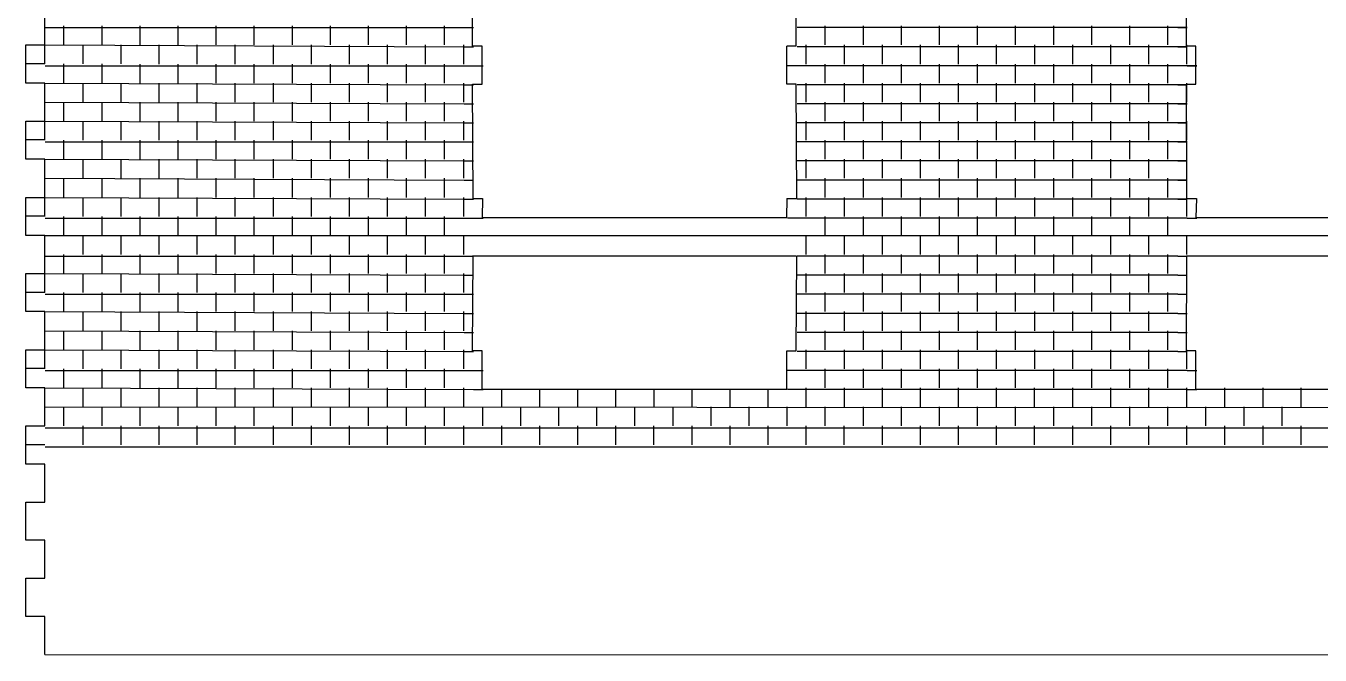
# Model space of a CAD drawing. Extents: x 38 to 304, y 35 to 202.
# Drawn here: x 54 to 122, y 34.6 to 67.6 of the extents above; entities that cross this region are included whole.
import ezdxf

# ---------------------------------------------------------------- set-up
doc = ezdxf.new("R2010")
doc.units = 0
doc.header["$MEASUREMENT"] = 0
doc.layers.add('OHNE_NAMEN', color=5, linetype='CONTINUOUS')

msp = doc.modelspace()

# ---------------------------------------------------------------- linework, layer by layer
at = {"layer": 'OHNE_NAMEN', "color": 1, "linetype": 'CONTINUOUS'}
for p, q in [((77.4513, 66.5251), (77.4513, 73.5252)), ((94.4517, 66.5251), (94.4517, 73.5252)), ((114.9512, 66.5251), (114.9512, 73.5252)), ((77.0001, 67.5001), (77.5, 67.5001)), ((95.0002, 67.5001), (94.5003, 67.5001)), ((114.5, 67.5001), (114.9999, 67.5001)), ((77.0001, 66.5), (77.5, 66.5)), ((77.9515, 66.5251), (77.4517, 66.5251)), ((77.9515, 64.5252), (77.9515, 66.5251)), ((94.4517, 66.5251), (93.9518, 66.5251)), ((93.9518, 64.5252), (93.9518, 66.5251)), ((95.0002, 66.5), (94.5003, 66.5)), ((114.5, 66.5), (114.9999, 66.5)), ((115.4518, 66.5251), (114.9519, 66.5251)), ((115.4515, 64.5252), (115.4515, 66.5251)), ((77.5, 65.4999), (77.9999, 65.4999)), ((94.5003, 65.4999), (94.0005, 65.4999)), ((114.9999, 65.4999), (115.5001, 65.4999)), ((77.0001, 64.5001), (77.5, 64.5001)), ((77.4778, 58.5251), (77.4513, 64.5252)), ((77.4513, 64.5252), (77.9515, 64.5252)), ((94.4517, 64.5252), (93.9518, 64.5252)), ((94.4778, 58.5251), (94.4517, 64.5252)), ((95.0002, 64.5001), (94.5003, 64.5001)), ((114.5, 64.5001), (114.9999, 64.5001)), ((114.9777, 58.5251), (114.9512, 64.5252)), ((114.9512, 64.5252), (115.4515, 64.5252)), ((77.0001, 63.5), (77.5, 63.5)), ((95.0002, 63.5), (94.5003, 63.5)), ((114.5, 63.5), (114.9999, 63.5)), ((77.0001, 62.4999), (77.5, 62.4999)), ((95.0002, 62.4999), (94.5003, 62.4999)), ((114.5, 62.4999), (114.9999, 62.4999)), ((77.0001, 61.5001), (77.5, 61.5001)), ((95.0002, 61.5001), (94.5003, 61.5001)), ((114.5, 61.5001), (114.9999, 61.5001)), ((77.0001, 60.5), (77.5, 60.5)), ((95.0002, 60.5), (94.5003, 60.5)), ((114.5, 60.5), (114.9999, 60.5)), ((77.0001, 59.4999), (77.5, 59.4999)), ((95.0002, 59.4999), (94.5003, 59.4999)), ((114.5, 59.4999), (114.9999, 59.4999)), ((77.0001, 58.5001), (77.5, 58.5001)), ((77.4778, 58.5251), (77.9776, 58.5251)), ((77.9776, 58.5251), (77.9515, 57.5253)), ((93.9514, 58.5251), (94.4778, 58.5251)), ((93.9514, 57.5253), (93.9779, 58.5251)), ((95.0002, 58.5001), (94.5003, 58.5001)), ((114.5, 58.5001), (114.9999, 58.5001)), ((114.9777, 58.5251), (115.4776, 58.5251)), ((115.4776, 58.5251), (115.4515, 57.5253)), ((77.5, 57.5), (78.0002, 57.5)), ((77.9515, 57.5253), (93.9514, 57.5253)), ((94.5003, 57.5), (94.0005, 57.5)), ((114.9999, 57.5), (115.5001, 57.5)), ((115.4515, 57.5253), (131.4513, 57.5253)), ((77.0001, 55.5001), (77.5, 55.5001)), ((77.4513, 55.5251), (94.4513, 55.5251)), ((77.4513, 50.5252), (77.4778, 55.5251)), ((94.4513, 50.5252), (94.4778, 55.5251)), ((95.0002, 55.5001), (94.5003, 55.5001)), ((114.5, 55.5001), (114.9999, 55.5001)), ((114.9512, 55.5251), (131.9512, 55.5251)), ((114.9512, 50.5252), (114.9777, 55.5251)), ((77.0001, 54.4999), (77.5, 54.4999)), ((95.0002, 54.4999), (94.5003, 54.4999)), ((114.5, 54.4999), (114.9999, 54.4999)), ((77.0001, 53.4998), (77.5, 53.4998)), ((95.0002, 53.4998), (94.5003, 53.4998)), ((114.5, 53.5002), (114.9999, 53.5002)), ((77.0001, 52.5), (77.5, 52.5)), ((95.0002, 52.5), (94.5003, 52.5)), ((114.5, 52.5), (114.9999, 52.5)), ((77.0001, 51.4999), (77.5, 51.4999)), ((95.0002, 51.4999), (94.5003, 51.4999)), ((114.5, 51.4999), (114.9999, 51.4999)), ((77.0001, 50.4998), (77.5, 50.4998)), ((77.9515, 50.5252), (77.4513, 50.5252)), ((77.9515, 48.5249), (77.9515, 50.5252)), ((93.9514, 48.5249), (93.9514, 50.5252)), ((93.9514, 50.5252), (94.4513, 50.5252)), ((95.0002, 50.4998), (94.5003, 50.4998)), ((114.5, 50.5001), (115.0003, 50.5001)), ((115.4515, 50.5252), (114.9512, 50.5252)), ((115.4515, 48.5249), (115.4515, 50.5252)), ((77.5, 49.5), (78.0002, 49.5)), ((94.5003, 49.5), (94.0001, 49.5)), ((114.9999, 49.5), (115.5001, 49.5)), ((77.5, 48.4999), (78.0002, 48.4999)), ((77.9515, 48.5249), (93.9514, 48.5249)), ((78.9809, 48.0914), (78.9809, 48.4914)), ((80.9812, 48.0914), (80.9812, 48.4914)), ((82.9811, 48.0914), (82.9811, 48.4914)), ((84.981, 48.0914), (84.981, 48.4914)), ((86.9809, 48.0914), (86.9809, 48.4914)), ((88.9811, 48.0914), (88.9811, 48.4914)), ((90.981, 48.0914), (90.981, 48.4914)), ((92.9809, 48.0914), (92.9809, 48.4914)), ((94.4996, 48.4999), (93.9997, 48.4999)), ((114.9999, 48.4999), (115.5001, 48.4999)), ((115.4515, 48.5249), (131.4513, 48.5249)), ((116.9811, 48.0914), (116.9811, 48.4914)), ((118.9814, 48.0914), (118.9814, 48.4914)), ((120.9813, 48.0914), (120.9813, 48.4914))]:
    msp.add_line(p, q, dxfattribs=at)
at = {"layer": 'OHNE_NAMEN', "color": 5, "linetype": 'CONTINUOUS'}
for p, q in [((54.9808, 66.5914), (54.9808, 68.5913)), ((53.9806, 64.5915), (53.9806, 66.5914)), ((53.9806, 66.5914), (54.9808, 66.5914)), ((53.9792, 65.6212), (54.9794, 65.6212)), ((54.9808, 64.5915), (53.9806, 64.5915)), ((54.9808, 62.5916), (54.9808, 64.5915)), ((53.9806, 60.5917), (53.9806, 62.5919)), ((53.9806, 62.5919), (54.9808, 62.5919)), ((53.9792, 61.6215), (54.9794, 61.6215)), ((54.9808, 60.5917), (53.9806, 60.5917)), ((54.9808, 58.5915), (54.9808, 60.5917)), ((53.9806, 56.5916), (53.9806, 58.5918)), ((53.9806, 58.5918), (54.9808, 58.5918)), ((53.9792, 57.6213), (54.9794, 57.6213)), ((54.9808, 56.5916), (53.9806, 56.5916)), ((54.9808, 54.5917), (54.9808, 56.5916)), ((53.9806, 52.5918), (53.9806, 54.5917)), ((53.9806, 54.5917), (54.9808, 54.5917)), ((53.9792, 53.6212), (54.9794, 53.6212)), ((54.9808, 52.5918), (53.9806, 52.5918)), ((54.9808, 50.5915), (54.9808, 52.5918)), ((53.9806, 48.5916), (53.9806, 50.5915)), ((53.9806, 50.5915), (54.9808, 50.5915)), ((53.9792, 49.6214), (54.9794, 49.6214)), ((54.9808, 48.5916), (53.9806, 48.5916)), ((54.9808, 46.5917), (54.9808, 48.5916)), ((53.9806, 44.5915), (53.9806, 46.5917)), ((53.9806, 46.5917), (54.9808, 46.5917)), ((53.9792, 45.6212), (54.9794, 45.6212)), ((54.9808, 44.5915), (53.9806, 44.5915)), ((54.9808, 42.5916), (54.9808, 44.5915)), ((53.9806, 40.5917), (53.9806, 42.5916)), ((53.9806, 42.5916), (54.9808, 42.5916)), ((54.9808, 40.5917), (53.9806, 40.5917)), ((54.9808, 38.5918), (54.9808, 40.5917)), ((53.9806, 36.5915), (53.9806, 38.5918)), ((53.9806, 38.5918), (54.9808, 38.5918)), ((54.9808, 36.5915), (53.9806, 36.5915)), ((54.9808, 34.5916), (54.9808, 36.5915)), ((54.9808, 34.5916), (302.9807, 34.5609))]:
    msp.add_line(p, q, dxfattribs=at)
at = {"layer": 'OHNE_NAMEN', "color": 7, "linetype": 'CONTINUOUS'}
for p, q in [((55.0002, 67.5001), (77.0001, 67.5001)), ((55.9805, 66.5914), (55.9805, 67.5915)), ((57.9808, 66.5914), (57.9808, 67.5915)), ((59.981, 66.5914), (59.981, 67.5912)), ((61.9809, 66.5914), (61.9809, 67.5912)), ((63.9808, 66.5914), (63.9808, 67.5912)), ((65.9811, 66.5914), (65.9811, 67.5912)), ((67.981, 66.5914), (67.981, 67.5912)), ((69.9809, 66.5914), (69.9809, 67.5912)), ((71.9808, 66.5914), (71.9808, 67.5912)), ((73.9807, 66.5914), (73.9807, 67.5912)), ((75.9809, 66.5914), (75.9809, 67.5912)), ((114.9999, 67.5001), (94.9999, 67.5001)), ((95.981, 66.5914), (95.981, 67.5912)), ((97.9816, 66.5914), (97.9816, 67.5912)), ((99.9815, 66.5914), (99.9815, 67.5912)), ((101.9814, 66.5914), (101.9814, 67.5912)), ((103.9816, 66.5914), (103.9816, 67.5912)), ((105.9815, 66.5914), (105.9815, 67.5912)), ((107.9814, 66.5914), (107.9814, 67.5912)), ((109.9813, 66.5914), (109.9813, 67.5912)), ((111.9815, 66.5914), (111.9815, 67.5912)), ((113.9814, 66.5914), (113.9814, 67.5912)), ((54.9808, 66.5914), (77.0001, 66.5)), ((54.9808, 65.5916), (54.9808, 66.5914)), ((56.9807, 65.5916), (56.9807, 66.5914)), ((58.9806, 65.5916), (58.9806, 66.5914)), ((60.9812, 65.5913), (60.9812, 66.591)), ((62.9811, 65.5913), (62.9811, 66.591)), ((64.981, 65.5913), (64.981, 66.591)), ((66.9809, 65.5913), (66.9809, 66.591)), ((68.9811, 65.5913), (68.9811, 66.591)), ((70.981, 65.5913), (70.981, 66.591)), ((72.9809, 65.5913), (72.9809, 66.591)), ((74.9808, 65.5913), (74.9808, 66.591)), ((76.9811, 65.5913), (76.9811, 66.591)), ((94.9815, 65.5913), (94.9815, 66.591)), ((114.9999, 66.5), (94.9999, 66.5)), ((96.9814, 65.5913), (96.9814, 66.591)), ((98.9813, 65.5913), (98.9813, 66.591)), ((100.9812, 65.5913), (100.9812, 66.591)), ((102.9815, 65.5913), (102.9815, 66.591)), ((104.9814, 65.5913), (104.9814, 66.591)), ((106.9813, 65.5913), (106.9813, 66.591)), ((108.9815, 65.5913), (108.9815, 66.591)), ((110.9814, 65.5913), (110.9814, 66.591)), ((112.9813, 65.5913), (112.9813, 66.591)), ((114.9812, 65.5913), (114.9812, 66.591)), ((55.0002, 65.4999), (77.5, 65.4999)), ((55.9805, 64.5915), (55.9805, 65.5916)), ((57.9808, 64.5915), (57.9808, 65.5916)), ((59.981, 64.5915), (59.981, 65.5913)), ((61.9809, 64.5915), (61.9809, 65.5913)), ((63.9808, 64.5915), (63.9808, 65.5913)), ((65.9811, 64.5915), (65.9811, 65.5913)), ((67.981, 64.5915), (67.981, 65.5913)), ((69.9809, 64.5915), (69.9809, 65.5913)), ((71.9808, 64.5915), (71.9808, 65.5913)), ((73.9807, 64.5915), (73.9807, 65.5913)), ((75.9809, 64.5915), (75.9809, 65.5913)), ((115.4998, 65.4999), (94.022, 65.4999)), ((95.981, 64.5915), (95.981, 65.5913)), ((97.9816, 64.5915), (97.9816, 65.5913)), ((99.9815, 64.5915), (99.9815, 65.5913)), ((101.9814, 64.5915), (101.9814, 65.5913)), ((103.9816, 64.5915), (103.9816, 65.5913)), ((105.9815, 64.5915), (105.9815, 65.5913)), ((107.9814, 64.5915), (107.9814, 65.5913)), ((109.9813, 64.5915), (109.9813, 65.5913)), ((111.9815, 64.5915), (111.9815, 65.5913)), ((113.9814, 64.5915), (113.9814, 65.5913)), ((54.9808, 64.5915), (77.0001, 64.5001)), ((56.9807, 63.5914), (56.9807, 64.5915)), ((58.9806, 63.5914), (58.9806, 64.5915)), ((60.9812, 63.5914), (60.9812, 64.5911)), ((62.9811, 63.5914), (62.9811, 64.5911)), ((64.981, 63.5914), (64.981, 64.5911)), ((66.9809, 63.5914), (66.9809, 64.5911)), ((68.9811, 63.5914), (68.9811, 64.5911)), ((70.981, 63.5914), (70.981, 64.5911)), ((72.9809, 63.5914), (72.9809, 64.5911)), ((74.9808, 63.5914), (74.9808, 64.5911)), ((76.9811, 63.5914), (76.9811, 64.5911)), ((94.9815, 63.5914), (94.9815, 64.5911)), ((114.9999, 64.5001), (94.9999, 64.5001)), ((96.9814, 63.5914), (96.9814, 64.5911)), ((98.9813, 63.5914), (98.9813, 64.5911)), ((100.9812, 63.5914), (100.9812, 64.5911)), ((102.9815, 63.5914), (102.9815, 64.5911)), ((104.9814, 63.5914), (104.9814, 64.5911)), ((106.9813, 63.5914), (106.9813, 64.5911)), ((108.9815, 63.5914), (108.9815, 64.5911)), ((110.9814, 63.5914), (110.9814, 64.5911)), ((112.9813, 63.5914), (112.9813, 64.5911)), ((114.9812, 63.5914), (114.9812, 64.5911)), ((54.9808, 63.5914), (77.0001, 63.5)), ((55.9805, 62.5916), (55.9805, 63.5914)), ((57.9808, 62.5916), (57.9808, 63.5914)), ((59.981, 62.5912), (59.981, 63.591)), ((61.9809, 62.5912), (61.9809, 63.591)), ((63.9808, 62.5912), (63.9808, 63.591)), ((65.9811, 62.5916), (65.9811, 63.5914)), ((67.981, 62.5912), (67.981, 63.591)), ((69.9809, 62.5912), (69.9809, 63.591)), ((71.9808, 62.5916), (71.9808, 63.5914)), ((73.9807, 62.5916), (73.9807, 63.5914)), ((75.9809, 62.5916), (75.9809, 63.5914)), ((114.9999, 63.5), (94.9999, 63.5)), ((95.981, 62.5916), (95.981, 63.5914)), ((97.9816, 62.5916), (97.9816, 63.5914)), ((99.9815, 62.5916), (99.9815, 63.5914)), ((101.9814, 62.5916), (101.9814, 63.5914)), ((103.9816, 62.5916), (103.9816, 63.5914)), ((105.9815, 62.5916), (105.9815, 63.5914)), ((107.9814, 62.5916), (107.9814, 63.5914)), ((109.9813, 62.5916), (109.9813, 63.5914)), ((111.9815, 62.5916), (111.9815, 63.5914)), ((113.9814, 62.5916), (113.9814, 63.5914)), ((54.9808, 62.5916), (77.0001, 62.4999)), ((54.9808, 61.5915), (54.9808, 62.5916)), ((56.9807, 61.5915), (56.9807, 62.5916)), ((58.9806, 61.5915), (58.9806, 62.5916)), ((60.9812, 61.5915), (60.9812, 62.5912)), ((62.9811, 61.5915), (62.9811, 62.5912)), ((64.981, 61.5915), (64.981, 62.5912)), ((66.9809, 61.5915), (66.9809, 62.5912)), ((68.9811, 61.5915), (68.9811, 62.5912)), ((70.981, 61.5915), (70.981, 62.5912)), ((72.9809, 61.5915), (72.9809, 62.5912)), ((74.9808, 61.5915), (74.9808, 62.5912)), ((76.9811, 61.5915), (76.9811, 62.5912)), ((94.9815, 61.5915), (94.9815, 62.5912)), ((96.9814, 61.5915), (96.9814, 62.5912)), ((98.9813, 61.5915), (98.9813, 62.5912)), ((100.9812, 61.5915), (100.9812, 62.5912)), ((102.9815, 61.5915), (102.9815, 62.5912)), ((104.9814, 61.5915), (104.9814, 62.5912)), ((106.9813, 61.5915), (106.9813, 62.5912)), ((108.9815, 61.5915), (108.9815, 62.5912)), ((110.9814, 61.5915), (110.9814, 62.5912)), ((112.9813, 61.5915), (112.9813, 62.5912)), ((114.9812, 61.5915), (114.9812, 62.5912)), ((114.9999, 62.5002), (94.9999, 62.4999)), ((55.0002, 61.5001), (77.0001, 61.5001)), ((55.9805, 60.5917), (55.9805, 61.5915)), ((57.9808, 60.5917), (57.9808, 61.5915)), ((59.981, 60.5913), (59.981, 61.5911)), ((61.9809, 60.5913), (61.9809, 61.5911)), ((63.9808, 60.5913), (63.9808, 61.5911)), ((65.9811, 60.5913), (65.9811, 61.5911)), ((67.981, 60.5913), (67.981, 61.5911)), ((69.9809, 60.5913), (69.9809, 61.5911)), ((71.9808, 60.5913), (71.9808, 61.5911)), ((73.9807, 60.5913), (73.9807, 61.5911)), ((75.9809, 60.5913), (75.9809, 61.5911)), ((114.9999, 61.5001), (94.9999, 61.5001)), ((95.981, 60.5913), (95.981, 61.5911)), ((97.9816, 60.5913), (97.9816, 61.5911)), ((99.9815, 60.5913), (99.9815, 61.5911)), ((101.9814, 60.5913), (101.9814, 61.5911)), ((103.9816, 60.5913), (103.9816, 61.5911)), ((105.9815, 60.5913), (105.9815, 61.5911)), ((107.9814, 60.5913), (107.9814, 61.5911)), ((109.9813, 60.5913), (109.9813, 61.5911)), ((111.9815, 60.5913), (111.9815, 61.5911)), ((113.9814, 60.5913), (113.9814, 61.5911)), ((54.9808, 60.5917), (77.0001, 60.5)), ((56.9807, 59.5916), (56.9807, 60.5917)), ((58.9806, 59.5916), (58.9806, 60.5917)), ((60.9812, 59.5916), (60.9812, 60.591)), ((62.9811, 59.5916), (62.9811, 60.591)), ((64.981, 59.5916), (64.981, 60.5913)), ((66.9809, 59.5916), (66.9809, 60.5913)), ((68.9811, 59.5916), (68.9811, 60.5913)), ((70.981, 59.5916), (70.981, 60.5913)), ((72.9809, 59.5916), (72.9809, 60.5913)), ((74.9808, 59.5916), (74.9808, 60.5913)), ((76.9811, 59.5916), (76.9811, 60.5913)), ((94.9815, 59.5916), (94.9815, 60.5913)), ((96.9814, 59.5916), (96.9814, 60.5913)), ((98.9813, 59.5916), (98.9813, 60.5913)), ((100.9812, 59.5916), (100.9812, 60.5913)), ((102.9815, 59.5916), (102.9815, 60.5913)), ((104.9814, 59.5916), (104.9814, 60.5913)), ((106.9813, 59.5916), (106.9813, 60.5913)), ((108.9815, 59.5916), (108.9815, 60.5913)), ((110.9814, 59.5916), (110.9814, 60.5913)), ((112.9813, 59.5916), (112.9813, 60.5913)), ((114.9812, 59.5916), (114.9812, 60.5913)), ((114.9999, 60.5), (94.9999, 60.5)), ((54.9808, 59.5916), (77.0001, 59.4999)), ((55.9805, 58.5915), (55.9805, 59.5916)), ((57.9808, 58.5915), (57.9808, 59.5916)), ((59.981, 58.5915), (59.981, 59.5912)), ((61.9809, 58.5915), (61.9809, 59.5912)), ((63.9808, 58.5915), (63.9808, 59.5912)), ((65.9811, 58.5915), (65.9811, 59.5912)), ((67.981, 58.5915), (67.981, 59.5912)), ((69.9809, 58.5915), (69.9809, 59.5912)), ((71.9808, 58.5915), (71.9808, 59.5912)), ((73.9807, 58.5915), (73.9807, 59.5912)), ((75.9809, 58.5915), (75.9809, 59.5912)), ((114.9999, 59.5002), (94.9999, 59.4999)), ((95.981, 58.5915), (95.981, 59.5912)), ((97.9816, 58.5915), (97.9816, 59.5912)), ((99.9815, 58.5915), (99.9815, 59.5912)), ((101.9814, 58.5915), (101.9814, 59.5912)), ((103.9816, 58.5915), (103.9816, 59.5912)), ((105.9815, 58.5915), (105.9815, 59.5912)), ((107.9814, 58.5915), (107.9814, 59.5912)), ((109.9813, 58.5915), (109.9813, 59.5912)), ((111.9815, 58.5915), (111.9815, 59.5912)), ((113.9814, 58.5915), (113.9814, 59.5912)), ((54.9808, 58.5915), (77.0001, 58.5001)), ((54.9808, 57.5917), (54.9808, 58.5915)), ((56.9807, 57.5917), (56.9807, 58.5915)), ((58.9806, 57.5917), (58.9806, 58.5915)), ((60.9812, 57.5913), (60.9812, 58.5911)), ((62.9811, 57.5913), (62.9811, 58.5911)), ((64.981, 57.5913), (64.981, 58.5911)), ((66.9809, 57.5913), (66.9809, 58.5911)), ((68.9811, 57.5913), (68.9811, 58.5911)), ((70.981, 57.5913), (70.981, 58.5911)), ((72.9809, 57.5913), (72.9809, 58.5911)), ((74.9808, 57.5913), (74.9808, 58.5911)), ((76.9811, 57.5913), (76.9811, 58.5911)), ((94.9815, 57.5913), (94.9815, 58.5911)), ((114.9999, 58.5001), (94.9999, 58.5001)), ((96.9814, 57.5913), (96.9814, 58.5911)), ((98.9813, 57.5913), (98.9813, 58.5911)), ((100.9812, 57.5913), (100.9812, 58.5911)), ((102.9815, 57.5913), (102.9815, 58.5911)), ((104.9814, 57.5913), (104.9814, 58.5911)), ((106.9813, 57.5913), (106.9813, 58.5911)), ((108.9815, 57.5913), (108.9815, 58.5911)), ((110.9814, 57.5913), (110.9814, 58.5911)), ((112.9813, 57.5913), (112.9813, 58.5911)), ((114.9812, 57.5913), (114.9812, 58.5911)), ((55.0002, 57.5), (77.5, 57.5)), ((55.9805, 56.5916), (55.9805, 57.5917)), ((57.9808, 56.5916), (57.9808, 57.5917)), ((59.981, 56.5916), (59.981, 57.5913)), ((61.9809, 56.5916), (61.9809, 57.5913)), ((63.9808, 56.5916), (63.9808, 57.5913)), ((65.9811, 56.5916), (65.9811, 57.5913)), ((67.981, 56.5916), (67.981, 57.5913)), ((69.9809, 56.5916), (69.9809, 57.5913)), ((71.9808, 56.5916), (71.9808, 57.5913)), ((73.9807, 56.5916), (73.9807, 57.5913)), ((75.9809, 56.5916), (75.9809, 57.5913)), ((114.9999, 57.5), (94.5, 57.5)), ((95.981, 56.5916), (95.981, 57.5913)), ((97.9816, 56.5916), (97.9816, 57.5913)), ((99.9815, 56.5916), (99.9815, 57.5913)), ((101.9814, 56.5916), (101.9814, 57.5913)), ((103.9816, 56.5916), (103.9816, 57.5913)), ((105.9815, 56.5916), (105.9815, 57.5913)), ((107.9814, 56.5916), (107.9814, 57.5913)), ((109.9813, 56.5916), (109.9813, 57.5913)), ((111.9815, 56.5916), (111.9815, 57.5913)), ((113.9814, 56.5916), (113.9814, 57.5913)), ((54.9808, 56.5916), (302.9807, 56.5916)), ((56.9807, 55.5918), (56.9807, 56.5916)), ((58.9806, 55.5918), (58.9806, 56.5916)), ((60.9812, 55.5914), (60.9812, 56.5912)), ((62.9811, 55.5914), (62.9811, 56.5912)), ((64.981, 55.5914), (64.981, 56.5912)), ((66.9809, 55.5914), (66.9809, 56.5912)), ((68.9811, 55.5914), (68.9811, 56.5912)), ((70.981, 55.5914), (70.981, 56.5912)), ((72.9809, 55.5914), (72.9809, 56.5912)), ((74.9808, 55.5914), (74.9808, 56.5912)), ((76.9811, 55.5914), (76.9811, 56.5912)), ((94.9815, 55.5914), (94.9815, 56.5912)), ((96.9814, 55.5914), (96.9814, 56.5912)), ((98.9813, 55.5914), (98.9813, 56.5912)), ((100.9812, 55.5914), (100.9812, 56.5912)), ((102.9815, 55.5914), (102.9815, 56.5912)), ((104.9814, 55.5914), (104.9814, 56.5912)), ((106.9813, 55.5914), (106.9813, 56.5912)), ((108.9815, 55.5914), (108.9815, 56.5912)), ((110.9814, 55.5914), (110.9814, 56.5912)), ((112.9813, 55.5914), (112.9813, 56.5912)), ((114.9812, 55.5914), (114.9812, 56.5912)), ((55.0002, 55.5001), (77.0001, 55.5001)), ((55.9805, 54.5917), (55.9805, 55.5918)), ((57.9808, 54.5917), (57.9808, 55.5918)), ((59.981, 54.5913), (59.981, 55.5911)), ((61.9809, 54.5913), (61.9809, 55.5911)), ((63.9812, 54.5913), (63.9812, 55.5911)), ((65.9811, 54.5913), (65.9811, 55.5911)), ((67.981, 54.5913), (67.981, 55.5911)), ((69.9809, 54.5913), (69.9809, 55.5911)), ((71.9808, 54.5913), (71.9808, 55.5911)), ((73.9807, 54.5913), (73.9807, 55.5911)), ((75.9809, 54.5913), (75.9809, 55.5911)), ((114.5, 55.5001), (94.9999, 55.5001)), ((95.9813, 54.5913), (95.9813, 55.5911)), ((97.9816, 54.5913), (97.9816, 55.5911)), ((99.9815, 54.5913), (99.9815, 55.5911)), ((101.9814, 54.5913), (101.9814, 55.5911)), ((103.9812, 54.5913), (103.9812, 55.5911)), ((105.9815, 54.5913), (105.9815, 55.5911)), ((107.9814, 54.5913), (107.9814, 55.5911)), ((109.9813, 54.5913), (109.9813, 55.5911)), ((111.9815, 54.5913), (111.9815, 55.5911)), ((113.9814, 54.5913), (113.9814, 55.5911)), ((54.9808, 54.5917), (77.0001, 54.4999)), ((54.9808, 53.5915), (54.9808, 54.5917)), ((56.9807, 53.5915), (56.9807, 54.5917)), ((58.9806, 53.5915), (58.9806, 54.5917)), ((60.9812, 53.5915), (60.9812, 54.5913)), ((62.9811, 53.5915), (62.9811, 54.5913)), ((64.981, 53.5915), (64.981, 54.5913)), ((66.9809, 53.5915), (66.9809, 54.5913)), ((68.9811, 53.5915), (68.9811, 54.5913)), ((70.981, 53.5915), (70.981, 54.5913)), ((72.9809, 53.5915), (72.9809, 54.5913)), ((74.9808, 53.5915), (74.9808, 54.5913)), ((76.9811, 53.5915), (76.9811, 54.5913)), ((94.9812, 53.5915), (94.9812, 54.5913)), ((114.5, 54.4999), (94.9999, 54.4999)), ((96.9814, 53.5915), (96.9814, 54.5913)), ((98.9813, 53.5915), (98.9813, 54.5913)), ((100.9812, 53.5915), (100.9812, 54.5913)), ((102.9815, 53.5915), (102.9815, 54.5913)), ((104.9814, 53.5915), (104.9814, 54.5913)), ((106.9813, 53.5915), (106.9813, 54.5913)), ((108.9815, 53.5915), (108.9815, 54.5913)), ((110.9814, 53.5915), (110.9814, 54.5913)), ((112.9813, 53.5915), (112.9813, 54.5913)), ((55.0002, 53.5002), (77.0001, 53.5002)), ((55.9805, 52.5918), (55.9805, 53.5915)), ((57.9808, 52.5918), (57.9808, 53.5915)), ((59.981, 52.5914), (59.981, 53.5912)), ((61.9809, 52.5914), (61.9809, 53.5912)), ((63.9812, 52.5914), (63.9812, 53.5912)), ((65.9811, 52.5914), (65.9811, 53.5912)), ((67.981, 52.5914), (67.981, 53.5912)), ((69.9809, 52.5914), (69.9809, 53.5912)), ((71.9808, 52.5914), (71.9808, 53.5912)), ((73.9807, 52.5914), (73.9807, 53.5912)), ((75.9809, 52.5914), (75.9809, 53.5912)), ((114.5, 53.5002), (94.9999, 53.5002)), ((95.9813, 52.5914), (95.9813, 53.5912)), ((97.9812, 52.5914), (97.9812, 53.5912)), ((99.9811, 52.5914), (99.9811, 53.5912)), ((101.9814, 52.5914), (101.9814, 53.5912)), ((103.9812, 52.5914), (103.9812, 53.5912)), ((105.9811, 52.5914), (105.9811, 53.5912)), ((107.9814, 52.5914), (107.9814, 53.5912)), ((109.9813, 52.5914), (109.9813, 53.5912)), ((111.9812, 52.5914), (111.9812, 53.5912)), ((113.9814, 52.5914), (113.9814, 53.5912)), ((54.9808, 52.5918), (77.0001, 52.5)), ((56.9807, 51.5916), (56.9807, 52.5918)), ((58.9806, 51.5916), (58.9806, 52.5918)), ((60.9812, 51.5913), (60.9812, 52.5911)), ((62.9811, 51.5913), (62.9811, 52.5911)), ((64.981, 51.5913), (64.981, 52.5911)), ((66.9809, 51.5913), (66.9809, 52.5911)), ((68.9811, 51.5913), (68.9811, 52.5911)), ((70.981, 51.5913), (70.981, 52.5911)), ((72.9809, 51.5913), (72.9809, 52.5911)), ((74.9808, 51.5913), (74.9808, 52.5911)), ((76.9811, 51.5913), (76.9811, 52.5911)), ((94.9812, 51.5913), (94.9812, 52.5911)), ((114.5, 52.5), (94.9999, 52.5)), ((96.9811, 51.5913), (96.9811, 52.5911)), ((98.9813, 51.5913), (98.9813, 52.5911)), ((100.9812, 51.5913), (100.9812, 52.5911)), ((102.9811, 51.5913), (102.9811, 52.5911)), ((104.9814, 51.5913), (104.9814, 52.5911)), ((106.9813, 51.5913), (106.9813, 52.5911)), ((108.9812, 51.5913), (108.9812, 52.5911)), ((110.9814, 51.5913), (110.9814, 52.5911)), ((112.9813, 51.5913), (112.9813, 52.5911)), ((54.9808, 51.5916), (77.0001, 51.4999)), ((55.9805, 50.5915), (55.9805, 51.5916)), ((57.9808, 50.5915), (57.9808, 51.5916)), ((59.981, 50.5915), (59.981, 51.5913)), ((61.9809, 50.5915), (61.9809, 51.5913)), ((63.9812, 50.5915), (63.9812, 51.5913)), ((65.9811, 50.5915), (65.9811, 51.5913)), ((67.981, 50.5915), (67.981, 51.5913)), ((69.9809, 50.5915), (69.9809, 51.5913)), ((71.9808, 50.5915), (71.9808, 51.5913)), ((73.9807, 50.5915), (73.9807, 51.5913)), ((75.9809, 50.5915), (75.9809, 51.5913)), ((114.5, 51.4999), (94.9999, 51.4999)), ((95.9813, 50.5915), (95.9813, 51.5913)), ((97.9812, 50.5915), (97.9812, 51.5913)), ((99.9811, 50.5915), (99.9811, 51.5913)), ((101.9814, 50.5915), (101.9814, 51.5913)), ((103.9812, 50.5915), (103.9812, 51.5913)), ((105.9811, 50.5915), (105.9811, 51.5913)), ((107.981, 50.5915), (107.981, 51.5913)), ((109.9813, 50.5915), (109.9813, 51.5913)), ((111.9812, 50.5915), (111.9812, 51.5913)), ((113.9811, 50.5915), (113.9811, 51.5913)), ((54.9808, 50.5915), (77.0001, 50.5001)), ((54.9808, 49.5917), (54.9808, 50.5915)), ((56.9807, 49.5917), (56.9807, 50.5915)), ((58.9806, 49.5917), (58.9806, 50.5915)), ((60.9812, 49.5914), (60.9812, 50.5912)), ((62.9811, 49.5914), (62.9811, 50.5912)), ((64.981, 49.5914), (64.981, 50.5912)), ((66.9809, 49.5914), (66.9809, 50.5912)), ((68.9811, 49.5914), (68.9811, 50.5912)), ((70.981, 49.5914), (70.981, 50.5912)), ((72.9809, 49.5914), (72.9809, 50.5912)), ((74.9808, 49.5914), (74.9808, 50.5912)), ((76.9811, 49.5914), (76.9811, 50.5912)), ((94.9812, 49.5914), (94.9812, 50.5912)), ((114.5, 50.5001), (94.9999, 50.5001)), ((96.9811, 49.5914), (96.9811, 50.5912)), ((98.9813, 49.5914), (98.9813, 50.5912)), ((100.9812, 49.5914), (100.9812, 50.5912)), ((102.9811, 49.5914), (102.9811, 50.5912)), ((104.981, 49.5914), (104.981, 50.5912)), ((106.9813, 49.5914), (106.9813, 50.5912)), ((108.9812, 49.5914), (108.9812, 50.5912)), ((110.9811, 49.5914), (110.9811, 50.5912)), ((112.9813, 49.5914), (112.9813, 50.5912)), ((114.9812, 49.5914), (114.9812, 50.5912)), ((55.0002, 49.5), (77.5, 49.5)), ((55.9805, 48.5916), (55.9805, 49.5917)), ((57.9808, 48.5916), (57.9808, 49.5917)), ((59.981, 48.5913), (59.981, 49.591)), ((61.9809, 48.5913), (61.9809, 49.591)), ((63.9812, 48.5913), (63.9812, 49.591)), ((65.9811, 48.5916), (65.9811, 49.591)), ((67.981, 48.5913), (67.981, 49.591)), ((69.9809, 48.5913), (69.9809, 49.591)), ((71.9808, 48.5913), (71.9808, 49.591)), ((73.9807, 48.5916), (73.9807, 49.591)), ((75.9809, 48.5913), (75.9809, 49.591)), ((114.9999, 49.5), (94.5, 49.5)), ((95.9813, 48.5916), (95.9813, 49.5914)), ((97.9812, 48.5916), (97.9812, 49.5914)), ((99.9811, 48.5916), (99.9811, 49.5914)), ((101.9814, 48.5916), (101.9814, 49.5914)), ((103.9812, 48.5916), (103.9812, 49.5914)), ((105.9811, 48.5916), (105.9811, 49.5914)), ((107.981, 48.5916), (107.981, 49.5914)), ((109.9813, 48.5916), (109.9813, 49.5914)), ((111.9812, 48.5916), (111.9812, 49.5914)), ((113.9811, 48.5916), (113.9811, 49.5914)), ((54.9808, 48.5916), (77.5, 48.4999)), ((56.9807, 47.5915), (56.9807, 48.5916)), ((58.9806, 47.5915), (58.9806, 48.5916)), ((60.9812, 47.5915), (60.9812, 48.5913)), ((62.9811, 47.5915), (62.9811, 48.5913)), ((64.981, 47.5915), (64.981, 48.5913)), ((66.9809, 47.5915), (66.9809, 48.5913)), ((68.9811, 47.5915), (68.9811, 48.5913)), ((70.981, 47.5915), (70.981, 48.5913)), ((72.9809, 47.5915), (72.9809, 48.5913)), ((74.9808, 47.5915), (74.9808, 48.5913)), ((76.9811, 47.5915), (76.9811, 48.5913)), ((78.9809, 47.5915), (78.9809, 48.2914)), ((80.9812, 47.5915), (80.9812, 48.2914)), ((82.9811, 47.5915), (82.9811, 48.2914)), ((84.981, 47.5915), (84.981, 48.2914)), ((86.9809, 47.5915), (86.9809, 48.2914)), ((88.9811, 47.5915), (88.9811, 48.2914)), ((90.981, 47.5915), (90.981, 48.2914)), ((92.9809, 47.5915), (92.9809, 48.2914)), ((114.9999, 48.4999), (94.5, 48.4999)), ((94.9812, 47.5915), (94.9812, 48.5913)), ((96.9811, 47.5915), (96.9811, 48.5913)), ((98.981, 47.5915), (98.981, 48.5913)), ((100.9809, 47.5915), (100.9809, 48.5913)), ((102.9811, 47.5915), (102.9811, 48.5913)), ((104.981, 47.5915), (104.981, 48.5913)), ((106.9809, 47.5915), (106.9809, 48.5913)), ((108.9812, 47.5915), (108.9812, 48.5913)), ((110.9811, 47.5915), (110.9811, 48.5913)), ((112.981, 47.5915), (112.981, 48.5913)), ((114.9812, 47.5915), (114.9812, 48.5913)), ((116.9811, 47.5915), (116.9811, 48.5913)), ((118.981, 47.5915), (118.981, 48.5913)), ((120.9809, 47.5915), (120.9809, 48.5913)), ((54.9808, 47.5915), (303.0001, 47.5001)), ((55.9805, 46.5917), (55.9805, 47.5915)), ((57.9808, 46.5917), (57.9808, 47.5915)), ((59.981, 46.5914), (59.981, 47.5911)), ((61.9809, 46.5914), (61.9809, 47.5911)), ((63.9812, 46.5914), (63.9812, 47.5911)), ((65.9811, 46.5914), (65.9811, 47.5911)), ((67.981, 46.5914), (67.981, 47.5911)), ((69.9809, 46.5914), (69.9809, 47.5911)), ((71.9808, 46.5914), (71.9808, 47.5911)), ((73.9807, 46.5914), (73.9807, 47.5911)), ((75.9809, 46.5914), (75.9809, 47.5911)), ((77.9812, 46.5914), (77.9812, 47.5911)), ((79.9811, 46.5914), (79.9811, 47.5911)), ((81.981, 46.5914), (81.981, 47.5911)), ((83.9809, 46.5914), (83.9809, 47.5911)), ((85.9808, 46.5914), (85.9808, 47.5911)), ((87.981, 46.5914), (87.981, 47.5911)), ((89.9809, 46.5914), (89.9809, 47.5911)), ((91.9808, 46.5914), (91.9808, 47.5911)), ((93.9811, 46.5914), (93.9811, 47.5911)), ((95.981, 46.5914), (95.981, 47.5911)), ((97.9808, 46.5914), (97.9808, 47.5911)), ((99.9811, 46.5914), (99.9811, 47.5911)), ((101.981, 46.5914), (101.981, 47.5911)), ((103.9809, 46.5914), (103.9809, 47.5911)), ((105.9808, 46.5914), (105.9808, 47.5911)), ((107.981, 46.5914), (107.981, 47.5911)), ((109.9809, 46.5914), (109.9809, 47.5911)), ((111.9808, 46.5914), (111.9808, 47.5911)), ((113.9811, 46.5914), (113.9811, 47.5911)), ((115.981, 46.5914), (115.981, 47.5911)), ((117.9809, 46.5914), (117.9809, 47.5911)), ((119.9811, 46.5914), (119.9811, 47.5911)), ((55.0002, 46.5), (303.0001, 46.5)), ((56.9807, 45.5916), (56.9807, 46.5914)), ((58.9809, 45.5916), (58.9809, 46.5914)), ((60.9808, 45.5916), (60.9808, 46.5914)), ((62.9807, 45.5916), (62.9807, 46.5914)), ((64.981, 45.5916), (64.981, 46.5914)), ((66.9809, 45.5916), (66.9809, 46.5914)), ((68.9804, 45.5916), (68.9804, 46.5914)), ((70.9807, 45.5916), (70.9807, 46.5914)), ((72.9805, 45.5916), (72.9805, 46.5914)), ((74.9804, 45.5916), (74.9804, 46.5914)), ((76.9807, 45.5916), (76.9807, 46.5914)), ((78.9806, 45.5916), (78.9806, 46.5914)), ((80.9805, 45.5916), (80.9805, 46.5914)), ((82.9807, 45.5916), (82.9807, 46.5914)), ((84.9806, 45.5916), (84.9806, 46.5914)), ((86.9805, 45.5916), (86.9805, 46.5914)), ((88.9808, 45.5916), (88.9808, 46.5914)), ((90.9807, 45.5916), (90.9807, 46.5914)), ((92.9806, 45.5916), (92.9806, 46.5914)), ((94.9808, 45.5916), (94.9808, 46.5914)), ((96.9807, 45.5916), (96.9807, 46.5914)), ((98.9806, 45.5916), (98.9806, 46.5917)), ((100.9809, 45.5916), (100.9809, 46.5917)), ((102.9808, 45.5916), (102.9808, 46.5917)), ((104.9807, 45.5919), (104.9807, 46.5917)), ((106.9809, 45.5919), (106.9809, 46.5917)), ((108.9808, 45.5919), (108.9808, 46.5917)), ((110.9807, 45.5919), (110.9807, 46.5917)), ((112.981, 45.5919), (112.981, 46.5917)), ((114.9809, 45.5919), (114.9809, 46.5917)), ((116.9804, 45.5919), (116.9804, 46.5917)), ((118.9807, 45.5919), (118.9807, 46.5917)), ((120.9806, 45.5919), (120.9806, 46.5917)), ((55.0002, 45.4999), (303.0001, 45.4999))]:
    msp.add_line(p, q, dxfattribs=at)

doc.saveas('drawing.dxf')
